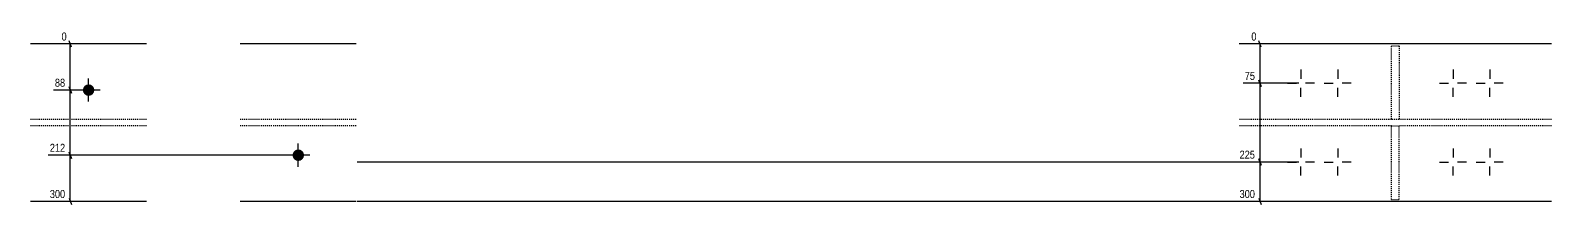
# Model space of a CAD drawing. Header units: millimetres. Extents: x 9 to 63580, y 10 to 4935.
# Drawn here: x 28989 to 31891, y 10 to 341 of the extents above; entities that cross this region are included whole.
import ezdxf

# ---------------------------------------------------------------- set-up
doc = ezdxf.new("R2010")
doc.units = ezdxf.units.MM
doc.linetypes.add('DXK_LINE_DOT2', pattern=[3.9198, 1.9599, -1.9599])
doc.layers.add('MÅLSÆTNING', color=7, linetype='Continuous')
doc.layers.add('STÅL', color=7, linetype='Continuous')
doc.styles.add('Arial Narrow', font='ARIALN.TTF', dxfattribs={"height": 0.2})

msp = doc.modelspace()

# ---------------------------------------------------------------- hatches: boundary and pattern name
at = {"layer": 'STÅL', "linetype": 'Continuous'}
for points in [[(29088.7, 227.6, -1), (29110.7, 227.6, -1)], [(29488.7, 103.6, -1), (29510.7, 103.6, -1)]]:
    msp.add_hatch(color=96, dxfattribs=at).paths.add_polyline_path(points)

# ---------------------------------------------------------------- linework, layer by layer
at = {"layer": 'MÅLSÆTNING', "color": 7, "linetype": 'Continuous'}
for p, q in [((29067.1, 309.6), (29062.3, 321.6)), ((31336.8, 309.6), (31332, 321.6)), ((29095.4, 315.6), (29048.1, 315.6)), ((31389.5, 315.6), (31317.8, 315.6)), ((29067.1, 221.6), (29062.3, 233.6)), ((31408.5, 240.6), (31302.2, 240.6)), ((31336.8, 234.6), (31332, 246.6)), ((31334.4, 90.6), (31334.4, 240.6)), ((29095.7, 227.6), (29032.5, 227.6)), ((29495.7, 103.6), (29022.8, 103.6)), ((29067.1, 97.6), (29062.3, 109.6)), ((29064.7, 15.6), (29064.7, 103.6)), ((31408.5, 90.6), (29612.1, 90.6)), ((31408.5, 90.6), (29612.1, 90.6)), ((31332, 96.6), (31336.8, 84.6)), ((31336.8, 84.6), (31332, 96.6)), ((31334.4, 15.6), (31334.4, 90.6)), ((29183.1, 15.6), (29022.8, 15.6)), ((29062.3, 21.6), (29067.1, 9.6)), ((31408.5, 15.6), (29612.1, 15.6)), ((31332, 21.6), (31336.8, 9.6))]:
    msp.add_line(p, q, dxfattribs=at)
at = {"layer": 'STÅL', "color": 2, "linetype": 'Continuous'}
for p, q in [((29210.2, 315.6), (28988.7, 315.6)), ((29610.2, 315.6), (29388.7, 315.6)), ((31890.5, 315.6), (31294.5, 315.6)), ((29210.2, 15.6), (28988.7, 15.6)), ((29610.2, 15.6), (29388.7, 15.6)), ((31890.5, 15.6), (31294.5, 15.6))]:
    msp.add_line(p, q, dxfattribs=at)
at = {"layer": 'STÅL', "color": 7, "linetype": 'DXK_LINE_DOT2'}
for p, q in [((31585, 171.9), (31585, 311.9)), ((31585, 311.9), (31600, 311.9)), ((31600, 311.9), (31600, 171.9)), ((29210.2, 171.9), (28988.7, 171.9)), ((29210.2, 159.4), (28988.7, 159.4)), ((29610.2, 171.9), (29388.7, 171.9)), ((29610.2, 159.4), (29388.7, 159.4)), ((31585, 171.9), (31294.5, 171.9)), ((31585, 159.4), (31294.5, 159.4)), ((31600, 171.9), (31585, 171.9)), ((31585, 19.4), (31585, 159.4)), ((31585, 159.4), (31600, 159.4)), ((31890.5, 171.9), (31600, 171.9)), ((31600, 19.4), (31600, 159.4)), ((31890.5, 159.4), (31600, 159.4)), ((31585, 19.4), (31600, 19.4))]:
    msp.add_line(p, q, dxfattribs=at)
at = {"layer": 'STÅL', "color": 96, "linetype": 'Continuous'}
for p, q in [((31412.5, 266.6), (31412.5, 249.3)), ((31482.5, 266.6), (31482.5, 249.3)), ((31702.5, 266.6), (31702.5, 249.3)), ((31772.5, 266.6), (31772.5, 249.3)), ((29099.7, 205.6), (29099.7, 249.6)), ((31386.5, 240.6), (31403.9, 240.6)), ((31438.5, 240.6), (31421.2, 240.6)), ((31456.5, 240.6), (31473.9, 240.6)), ((31508.5, 240.6), (31491.2, 240.6)), ((31676.5, 240.6), (31693.9, 240.6)), ((31728.5, 240.6), (31711.2, 240.6)), ((31746.5, 240.6), (31763.9, 240.6)), ((31798.5, 240.6), (31781.2, 240.6)), ((29121.7, 227.6), (29077.7, 227.6)), ((31412.5, 214.6), (31412.5, 231.9)), ((31482.5, 214.6), (31482.5, 231.9)), ((31702.5, 214.6), (31702.5, 231.9)), ((31772.5, 214.6), (31772.5, 231.9)), ((29499.7, 81.6), (29499.7, 125.6)), ((31412.5, 116.6), (31412.5, 99.3)), ((31482.5, 116.6), (31482.5, 99.3)), ((31702.5, 116.6), (31702.5, 99.3)), ((31772.5, 116.6), (31772.5, 99.3)), ((29521.7, 103.6), (29477.7, 103.6)), ((31386.5, 90.6), (31403.9, 90.6)), ((31438.5, 90.6), (31421.2, 90.6)), ((31456.5, 90.6), (31473.9, 90.6)), ((31508.5, 90.6), (31491.2, 90.6)), ((31676.5, 90.6), (31693.9, 90.6)), ((31728.5, 90.6), (31711.2, 90.6)), ((31746.5, 90.6), (31763.9, 90.6)), ((31798.5, 90.6), (31781.2, 90.6)), ((31412.5, 64.6), (31412.5, 81.9)), ((31482.5, 64.6), (31482.5, 81.9)), ((31702.5, 64.6), (31702.5, 81.9)), ((31772.5, 64.6), (31772.5, 81.9))]:
    msp.add_line(p, q, dxfattribs=at)

# ---------------------------------------------------------------- next in the draw order: wipeouts: each hides what was drawn before it
at = {"color": 0, "linetype": 'Continuous'}
for points in [[(31327.9, 243.8), (31327.9, 266.2), (31302, 266.2), (31302, 243.8)], [(29058.1, 106.8), (29058.1, 129.2), (29022.5, 129.2), (29022.5, 106.8)], [(31327.9, 93.8), (31327.9, 116.2), (29611.8, 116.2), (29611.8, 93.8)], [(29058.1, 18.8), (29058.1, 41.2), (29022.5, 41.2), (29022.5, 18.8)], [(31327.9, 18.8), (31327.9, 41.2), (29611.8, 41.2), (29611.8, 18.8)]]:
    msp.add_wipeout(points, dxfattribs=at).dxf.layer = 'MÅLSÆTNING'

# ---------------------------------------------------------------- next in the draw order: linework, layer by layer
at = {"layer": 'MÅLSÆTNING', "color": 7, "linetype": 'Continuous'}
for p, q in [((31334.4, 240.6), (31334.4, 315.6)), ((31408.5, 240.6), (31302.2, 240.6)), ((31332, 246.6), (31336.8, 234.6)), ((29064.7, 103.6), (29064.7, 227.6)), ((29495.7, 103.6), (29022.8, 103.6)), ((29062.3, 109.6), (29067.1, 97.6))]:
    msp.add_line(p, q, dxfattribs=at)

# ---------------------------------------------------------------- next in the draw order: texts
at = {"layer": 'MÅLSÆTNING', "color": 3, "linetype": 'Continuous', "style": 'Arial Narrow'}
for s, p in [('75', (31305.2, 247)), ('212', (29025.7, 110)), ('225', (31295.4, 97)), ('300', (29025.7, 22)), ('300', (31295.4, 22))]:
    msp.add_text(s, height=15.27, dxfattribs=at).set_placement(p)

# ---------------------------------------------------------------- next in the draw order: wipeouts: each hides what was drawn before it
at = {"color": 0, "linetype": 'Continuous'}
for points in [[(31330.8, 318.8), (31330.8, 341.2), (31314.6, 341.2), (31314.6, 318.8)], [(29058.1, 230.8), (29058.1, 253.2), (29032.2, 253.2), (29032.2, 230.8)]]:
    msp.add_wipeout(points, dxfattribs=at).dxf.layer = 'MÅLSÆTNING'

# ---------------------------------------------------------------- next in the draw order: linework, layer by layer
at = {"layer": 'MÅLSÆTNING', "color": 7, "linetype": 'Continuous'}
for p, q in [((29064.7, 227.6), (29064.7, 315.6)), ((29062.3, 233.6), (29067.1, 221.6)), ((29095.7, 227.6), (29032.5, 227.6))]:
    msp.add_line(p, q, dxfattribs=at)

# ---------------------------------------------------------------- next in the draw order: texts
at = {"layer": 'MÅLSÆTNING', "color": 3, "linetype": 'Continuous', "style": 'Arial Narrow'}
for s, height, p in [('0', 15.3, (31317.8, 322)), ('88', 15.27, (29035.4, 234))]:
    msp.add_text(s, height=height, dxfattribs=at).set_placement(p)

# ---------------------------------------------------------------- next in the draw order: wipeouts: each hides what was drawn before it
at = {"color": 0, "linetype": 'Continuous'}
msp.add_wipeout([(29061.1, 318.8), (29061.1, 341.2), (29044.9, 341.2), (29044.9, 318.8)], dxfattribs=at).dxf.layer = 'MÅLSÆTNING'

# ---------------------------------------------------------------- next in the draw order: texts
at = {"layer": 'MÅLSÆTNING', "color": 3, "linetype": 'Continuous', "style": 'Arial Narrow'}
msp.add_text('0', height=15.3, dxfattribs=at).set_placement((29048.1, 322))

doc.saveas('drawing.dxf')
